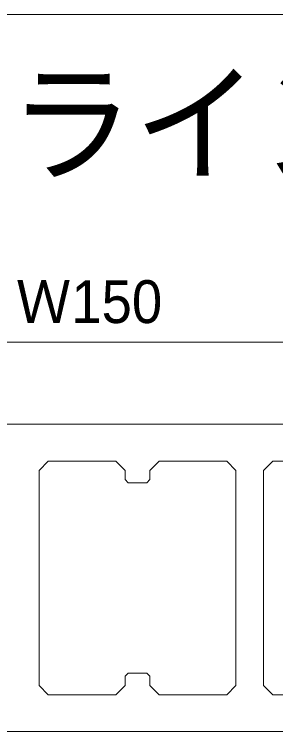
# Model space of a CAD drawing. Units: millimetres, scale not verified. Extents: x -1200 to 1200, y -342 to 342.
# Drawn here: x 734.43 to 742.92, y -204.58 to -181.24 of the extents above; entities that cross this region are included whole.
import ezdxf
from ezdxf.enums import TextEntityAlignment as Align

# ---------------------------------------------------------------- set-up
doc = ezdxf.new("R2010")
doc.units = ezdxf.units.MM
for name, color, linetype, lineweight in [('0-0_一般', 7, 'Continuous', 9), ('0-4_長穴', 7, 'Continuous', 9), ('0-5_ルーバー', 7, 'Continuous', 9)]:
    doc.layers.add(name, color=color, linetype=linetype, lineweight=lineweight)
doc.styles.add('Osaka', font='')
doc.styles.add('ＭＳ ゴシック', font='')
doc.styles.get('Osaka').set_extended_font_data('Osaka')
doc.styles.get('ＭＳ ゴシック').set_extended_font_data('MS Gothic')

# ---------------------------------------------------------------- blocks, each defined once
blk = doc.blocks.new('グループ-21-1')
at = {"layer": '0-0_一般'}
for p, q in [((134630.79, 132559.11), (134638.29, 132566.61)), ((134638.29, 132566.61), (134693.29, 132566.61)), ((134693.29, 132566.61), (134700.79, 132559.11)), ((134720.79, 132559.11), (134728.29, 132566.61)), ((134728.29, 132566.61), (134783.29, 132566.61)), ((134783.29, 132566.61), (134790.79, 132559.11)), ((134813.29, 132559.11), (134820.79, 132566.61)), ((134820.79, 132566.61), (134875.79, 132566.61)), ((134630.79, 132384.11), (134630.79, 132559.11)), ((134700.79, 132559.11), (134700.79, 132551.61)), ((134720.79, 132551.61), (134720.79, 132559.11)), ((134790.79, 132559.11), (134790.79, 132384.11)), ((134813.29, 132384.11), (134813.29, 132559.11)), ((134700.79, 132551.61), (134703.29, 132549.11)), ((134703.29, 132549.11), (134718.29, 132549.11)), ((134718.29, 132549.11), (134720.79, 132551.61)), ((134703.29, 132394.11), (134700.79, 132391.61)), ((134700.79, 132391.61), (134700.79, 132384.11)), ((134718.29, 132394.11), (134703.29, 132394.11)), ((134720.79, 132391.61), (134718.29, 132394.11)), ((134720.79, 132384.11), (134720.79, 132391.61)), ((134638.29, 132376.61), (134630.79, 132384.11)), ((134700.79, 132384.11), (134693.29, 132376.61)), ((134728.29, 132376.61), (134720.79, 132384.11)), ((134790.79, 132384.11), (134783.29, 132376.61)), ((134820.79, 132376.61), (134813.29, 132384.11)), ((134693.29, 132376.61), (134638.29, 132376.61)), ((134783.29, 132376.61), (134728.29, 132376.61)), ((134875.79, 132376.61), (134820.79, 132376.61))]:
    blk.add_line(p, q, dxfattribs=at)
blk = doc.blocks.new('グループ-22-1')
at = {"layer": '0-4_長穴'}
blk.add_lwpolyline([(134335.79, 132591.61), (134335.79, 132351.62), (134340.79, 132346.61), (135080.79, 132346.61), (135085.79, 132351.62), (135085.79, 132591.61), (135080.79, 132596.61), (134340.79, 132596.61)], close=True, dxfattribs=at)
at = {"layer": '0-5_ルーバー'}
blk.add_blockref('グループ-21-1', (0, 0), dxfattribs=at)

msp = doc.modelspace()

# ---------------------------------------------------------------- linework, layer by layer
at = {"layer": '0-0_一般'}
for p, q in [((702.607, -181.242), (822.607, -181.242)), ((752.921, -191.903), (723.923, -191.903))]:
    msp.add_line(p, q, dxfattribs=at)

# ---------------------------------------------------------------- block references
at = {"layer": '0-4_長穴', "xscale": 0.04, "yscale": 0.04}
msp.add_blockref('グループ-22-1', (-4650, -5498.442), dxfattribs=at)

# ---------------------------------------------------------------- texts
at = {"layer": '0-0_一般', "width": 0.95}
for s, height, style, p in [('ルーバー50 ゼロライン バリエーション', 3.134, 'ＭＳ ゴシック', (703.814, -187.296)), ('Ｗ150', 1.393, 'Osaka', (734.477, -191.703))]:
    msp.add_text(s, height=height, dxfattribs=dict(at, style=style)).set_placement(p, align=Align.BOTTOM_LEFT)

doc.saveas('drawing.dxf')
